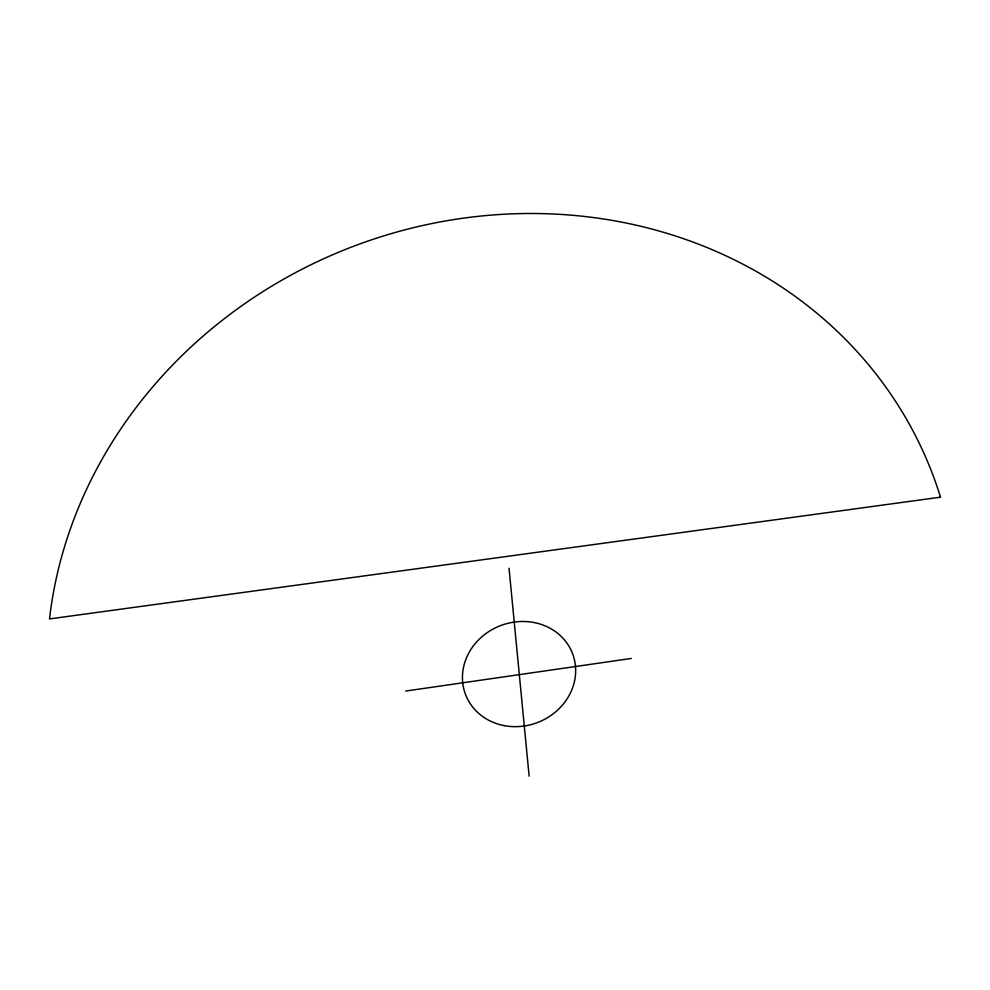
<?xml version="1.0" encoding="UTF-8"?>
<svg xmlns="http://www.w3.org/2000/svg" width="990" height="990" viewBox="0 0 990 990"><rect width="100%" height="100%" fill="white"/><g stroke="black" fill="none" stroke-linecap="round" stroke-linejoin="round"><path stroke-width="1.49" d="M405.714 691.045L631.274 658.461M509.033 568.272L529.143 776.197M940.5 497.178L49.5 618.923A460.424 418.807 -20.9 0 1 464.199 218.047A460.424 418.807 -20.9 0 1 940.5 497.178M504.294 725.645A57.284 51.864 -21 0 0 573.767 657.199A57.284 51.864 -21 0 0 479.098 639.354A57.284 51.864 -21 0 0 504.294 725.645"/></g></svg>
